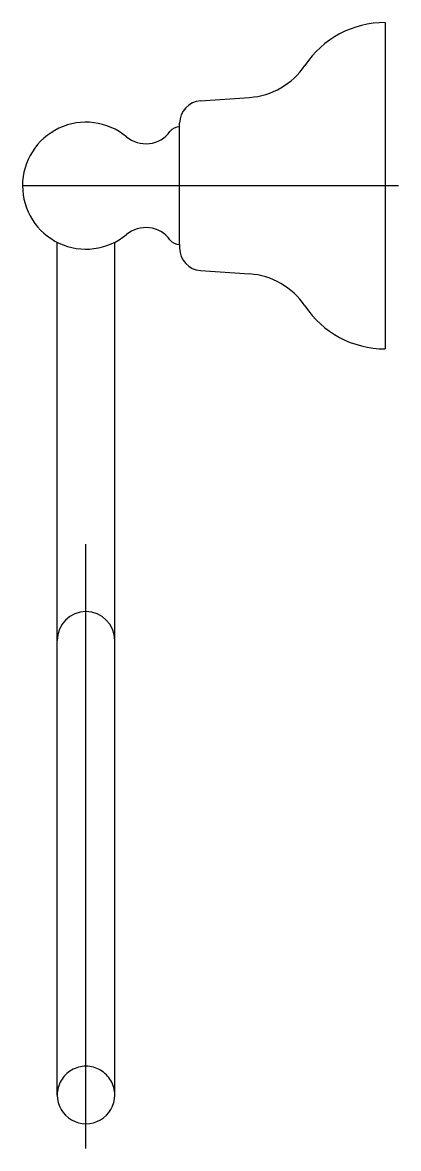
# Model space of a CAD drawing. Extents: x 0.052 to 0.114, y 81.756 to 81.942.
import ezdxf

# ---------------------------------------------------------------- set-up
doc = ezdxf.new("R2010")
doc.units = 0
doc.header["$LTSCALE"] = 0.2
doc.header["$MEASUREMENT"] = 0
for name, pattern in [('AXES', [0.54, 0.3, -0.08, 0.08, -0.08]), ('CACHE', [0.24, 0.12, -0.12]), ('CONTINU', [0])]:
    doc.linetypes.add(name, pattern=pattern)
doc.layers.get('0').update_dxf_attribs({"linetype": 'CONTINUOUS'})
doc.layers.add('DECA_EIXOS', color=5, linetype='AXES')

msp = doc.modelspace()

# ---------------------------------------------------------------- linework, layer by layer
at = {"linetype": 'CONTINU'}
for points in [[(0.11195, 81.94185, 0.25021), (0.09866, 81.93476)], [(0.08953, 81.92946, 0.231745), (0.09866, 81.93476)], [(0.08141, 81.9289, 0.394388), (0.07795, 81.92519)], [(0.06915, 81.92294, 0.634888), (0.05195, 81.91485)], [(0.07795, 81.9246, 0.236768), (0.07635, 81.9238)], [(0.06915, 81.92294, 0.429541), (0.07635, 81.9238)], [(0.05195, 81.91485, 0.634885), (0.06915, 81.90677)], [(0.07635, 81.90591, 0.429231), (0.06915, 81.90677)], [(0.07635, 81.90591, 0.236753), (0.07795, 81.9051)], [(0.07795, 81.90452, 0.394932), (0.08141, 81.90081)], [(0.09866, 81.89495, 0.232096), (0.08951, 81.90025)], [(0.09866, 81.89495, 0.250213), (0.11195, 81.88785)], [(0.06721, 81.83961, 1), (0.05769, 81.83961)], [(0.05769, 81.76437, 1.000429), (0.06721, 81.76437)]]:
    msp.add_lwpolyline(points, format="xyb", dxfattribs=at)
for points in [[(0.11195, 81.94185), (0.11195, 81.88785)], [(0.08141, 81.9289), (0.08953, 81.92946)], [(0.07795, 81.9246), (0.07795, 81.92519)], [(0.07795, 81.91485), (0.07795, 81.9246)], [(0.07795, 81.9051), (0.07795, 81.91485)], [(0.11195, 81.91485), (0.11195, 81.89685)], [(0.05769, 81.76437), (0.05769, 81.9055)], [(0.06721, 81.76437), (0.06721, 81.9055)], [(0.07795, 81.9051), (0.07795, 81.90452)], [(0.08141, 81.90081), (0.08951, 81.90025)]]:
    msp.add_lwpolyline(points, dxfattribs=at)
at = {"linetype": 'CACHE'}
msp.add_lwpolyline([(0.06721, 81.76437, 1.000006), (0.05769, 81.76437)], format="xyb", dxfattribs=at)
at = {"layer": 'DECA_EIXOS'}
for points in [[(0.06245, 81.75552), (0.06245, 81.9283)], [(0.11415, 81.91485), (0.05195, 81.91485)]]:
    msp.add_lwpolyline(points, dxfattribs=at)

doc.saveas('drawing.dxf')
